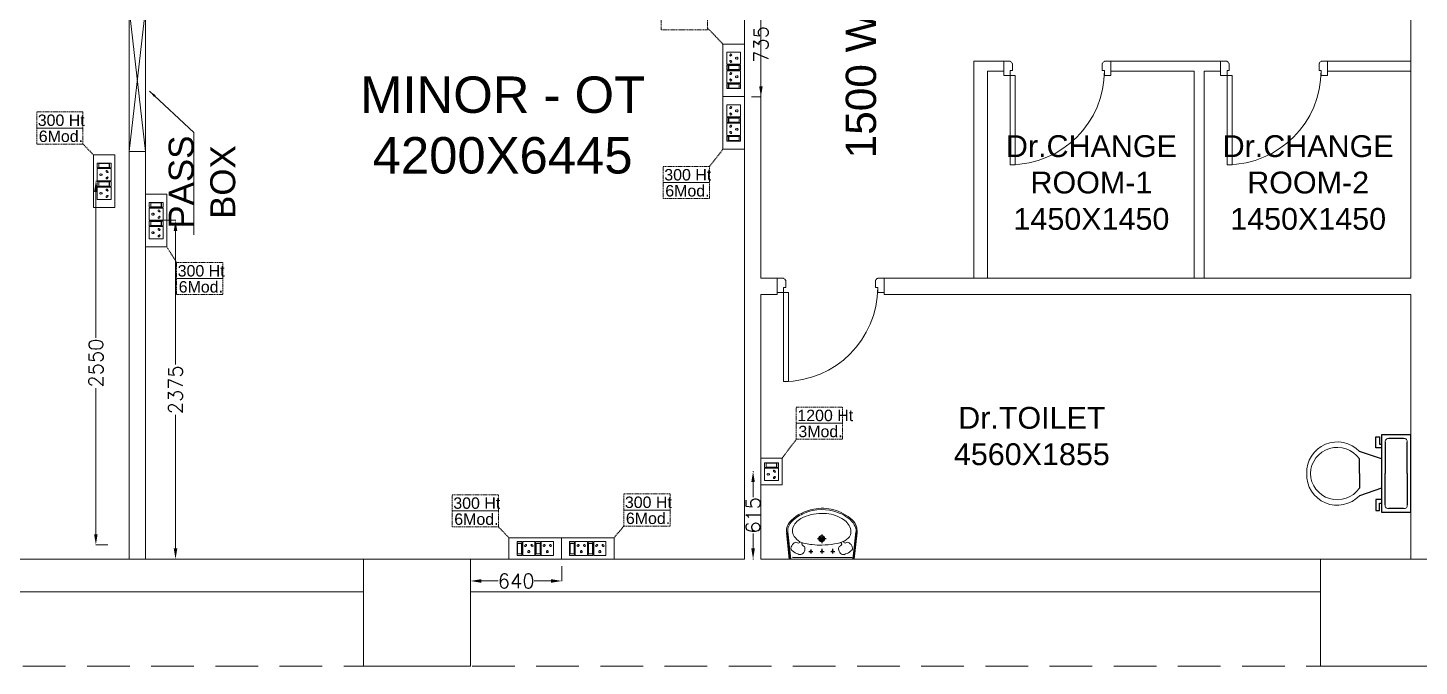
# Model space of a CAD drawing. Extents: x 3505867 to 4040009, y -660366 to -590408.
# Drawn here: x 3616002 to 3625760, y -613703 to -609229 of the extents above; entities that cross this region are included whole.
import ezdxf
from ezdxf.enums import TextEntityAlignment as Align

# ---------------------------------------------------------------- set-up
doc = ezdxf.new("R2010")
doc.units = 0
doc.header["$LTSCALE"] = 6
doc.header["$MEASUREMENT"] = 0
for name, pattern in [('1', [0]), ('DASHED2', [0.375, 0.25, -0.125]), ('HIDDEN', [0.375, 0.25, -0.125])]:
    doc.linetypes.add(name, pattern=pattern)
doc.layers.get('0').update_dxf_attribs({"linetype": 'CONTINUOUS', "lineweight": 0})
doc.layers.get('Defpoints').update_dxf_attribs({"linetype": 'CONTINUOUS', "lineweight": 0})
doc.layers.add('CFT_LOOPING', color=7, linetype='1', lineweight=0, true_color=0xd6d600)
for name, color, linetype, lineweight in [('Chajja', 7, 'CONTINUOUS', 0), ('COL', 5, 'CONTINUOUS', 0), ('DIM', 7, 'CONTINUOUS', 0), ('DOOR', 44, 'CONTINUOUS', 0), ('ELE-1 NO 6-16A RAW POWER SOCKET', 1, 'CONTINUOUS', 0), ('ELE-CABLE TRAY', 31, 'CONTINUOUS', 0), ('ELE. 2N0S OF 6-16 UPS SOCKETS', 191, 'CONTINUOUS', 0), ('TEXT', 5, 'CONTINUOUS', 0), ('WALL', 10, 'CONTINUOUS', 0), ('WIN', 151, 'CONTINUOUS', 0)]:
    doc.layers.add(name, color=color, linetype=linetype, lineweight=lineweight)
doc.styles.add('ARIAL', font='arial.ttf')
doc.styles.add('ROMANS', font='romans.shx')
doc.styles.get("Standard").update_dxf_attribs({"font": 'SIMPLEX'})
doc.dimstyles.new('AEPL1', dxfattribs={"dimtxt": 100, "dimasz": 75, "dimexe": 1.25, "dimexo": 50, "dimtad": 0, "dimdec": 0, "dimtxsty": 'ROMANS', "dimcen": 2.5, "dimclrd": 7, "dimclre": 7, "dimadec": 0, "dimazin": 0, "dimtfac": 1, "dimtdec": 0, "dimtmove": 0, "dimatfit": 3, "dimfxl": 1, "dimlwd": 0, "dimlwe": 0, "dimarcsym": 0})
doc.dimstyles.new('TEXT', dxfattribs={"dimscale": 0, "dimtxt": 500, "dimasz": 100, "dimexe": 75, "dimexo": 100, "dimgap": 50, "dimtad": 0, "dimdec": 0, "dimzin": 0, "dimdsep": 46, "dimtxsty": 'ARIAL', "dimblk": 'OBLIQUE', "dimcen": 0.09, "dimdle": 100, "dimclrd": 256, "dimclre": 256, "dimclrt": 6, "dimadec": 0, "dimazin": 0, "dimtfac": 1, "dimtdec": 0, "dimtofl": 0, "dimtmove": 2, "dimatfit": 3, "dimfxl": 1, "dimfrac": 2, "dimtolj": 1, "dimtzin": 0, "dimarcsym": 0})

# ---------------------------------------------------------------- blocks, each defined once
blk = doc.blocks.new('_Oblique')
at = {"color": 0, "linetype": 'ByBlock', "lineweight": -2}
blk.add_line((-0.5, -0.5), (0.5, 0.5), dxfattribs=at)
blk = doc.blocks.new('750')
at = {"layer": 'DOOR'}
for p, q in [((-50, 705), (-47.5, 705)), ((-35, 690), (-35, 692.5)), ((-50, 45), (-47.5, 45)), ((-35, 60), (-35, 57.5)), ((50, 45), (50, 80)), ((50, 80), (675, 80)), ((50, 45), (675, 45)), ((675, 45), (675, 80))]:
    blk.add_line(p, q, dxfattribs=at)
for points in [[(15, 690), (15, 705), (50, 705), (50, 750), (-50, 750), (-50, 705)], [(-35, 690), (15, 690)], [(15, 60), (15, 45), (50, 45), (50, 0), (-50, 0), (-50, 45)], [(-35, 60), (15, 60)]]:
    blk.add_lwpolyline(points, dxfattribs=at)
for centre, start, end in [((-35, 705), 180, 270), ((-35, 45), 90, 180)]:
    blk.add_arc(centre, 12.5, start, end, dxfattribs=at)
at = {"layer": 'DOOR', "color": 145}
blk.add_arc((15, 45), 660, 0, 90, dxfattribs=at)
blk = doc.blocks.new('rhej')
at = {"color": 8, "lineweight": 25}
for p, q in [((271.6, 188.9), (271.6, 266.4)), ((271.6, 266.4), (297.5, 266.4)), ((297.5, 266.4), (297.5, 214.7)), ((297.5, 214.7), (310.4, 214.7)), ((310.4, 279.4), (310.4, -263.7)), ((517.3, 279.4), (310.4, 279.4)), ((336.3, 227.7), (336.3, 7.8)), ((465.6, 253.5), (362.2, 253.5)), ((491.5, 7.8), (491.5, 227.7)), ((517.3, 7.8), (517.3, 279.4)), ((310.4, 111.3), (155.3, 163)), ((155.3, 7.8), (155.3, 111.3)), ((310.4, 188.9), (271.6, 188.9)), ((155.3, 7.8), (155.3, -95.6)), ((336.3, -212), (336.3, 7.8)), ((491.5, 7.8), (491.5, -212)), ((517.3, -263.7), (517.3, 7.8)), ((310.4, -95.6), (155.3, -147.3)), ((271.6, -173.2), (271.6, -250.8)), ((310.4, -173.2), (271.6, -173.2)), ((271.6, -250.8), (297.5, -250.8)), ((297.5, -250.8), (297.5, -199.1)), ((297.5, -199.1), (310.4, -199.1)), ((310.4, -263.7), (517.3, -263.7)), ((465.6, -237.9), (362.2, -237.9))]:
    blk.add_line(p, q, dxfattribs=at)
at = {"color": 8, "extrusion": (0, 0, -1)}
for centre, major_axis, start_param, end_param in [((0, 15.7), (151.4, -151.4), 2.319632, 4.738539), ((0.9, 2.3), (-133.6, -133.6), 0.814663, 3.31238), ((358.9, 230.9), (-16.2, -16.2), 0.643501, 2.498091), ((468.8, 230.9), (16.2, -16.2), 3.785094, 5.639684), ((0, 0), (-151.4, -151.4), 4.686239, 7.105146), ((0.9, 13.4), (-133.6, -133.6), 4.541602, 7.039318), ((358.9, -215.2), (-16.2, -16.2), -0.927295, 0.927295), ((468.8, -215.2), (16.2, -16.2), 5.35589, 7.21048)]:
    blk.add_ellipse(centre, major_axis=major_axis, ratio=1, start_param=start_param, end_param=end_param, dxfattribs=at)
blk = doc.blocks.new('u46')
at = {"color": 8, "lineweight": 25}
for p, q in [((-10.2, 228.4), (174.5, 249.1)), ((-10.2, 220.4), (181.2, 241.9)), ((-0.6, -208.9), (0.6, 208.9)), ((56.5, 80.8), (29.2, 80.8)), ((61.7, 1.6), (29.2, 1.6)), ((44.2, 92.9), (44.2, 66.7)), ((44.2, 13.7), (44.2, -12.6)), ((163.2, 3), (101.8, 3)), ((133.1, -27.2), (133.1, 33.1)), ((61.7, -73.2), (29.2, -73.2)), ((44.2, -61.1), (44.2, -87.4)), ((-10.2, -216.1), (181.2, -237.6)), ((-10.2, -224.1), (174.5, -244.8))]:
    blk.add_line(p, q, dxfattribs=at)
at = {"color": 8, "extrusion": (0, 0, -1)}
for centre, major_axis, start_param, end_param in [((144.8, 128.2), (1.1, 126.1), -1.238036, -0.892193), ((65.8, 198.9), (0, 20.7), -1.101507, 0.481509), ((57.5, 163.3), (-0.3, 56.9), 0.324902, 0.965135), ((208, 103.4), (0, 109.8), -1.431017, -0.436146), ((90.3, 184.5), (0, 17.9), 0.880684, 2.260744), ((189.6, 137.7), (0, 70.9), -0.405199, 0.56573), ((187.7, 150.5), (0, 99.5), -0.132539, 0.848731), ((185.8, 147.6), (0.1, 94.4), -0.049658, 0.838116), ((153.9, 79), (-0.2, 139.7), 0.557563, 1.193786), ((57.3, 20.1), (0, 275.4), 0.806541, 1.180915), ((49.5, 13.5), (-0.1, 293.9), 0.809856, 1.41441), ((56, 154.5), (0, 34), 4.33982, 5.202657), ((64.6, 170.4), (0.3, 49.2), 3.359735, 4.09512), ((62.5, 153), (0, 31.9), 2.620328, 3.422401), ((104.1, 117.8), (-0.2, 26.8), -1.278641, -0.487266), ((96.3, 135.9), (0, 7.39), -0.727724, 1.373337), ((387.1, 47.9), (-0.3, 296.4), -1.495794, -1.328336), ((110.3, 167.2), (-6.08, 6.08), 4.867594, 6.265028), ((110.5, 165), (5.47, 5.47), 2.097053, 3.541809), ((13.1, 6.8), (0, 297.5), 1.141495, 1.637774), ((35, 2.5), (0, 302.7), 1.155365, 1.952189), ((44.2, 80.8), (0.02, 6.43), 3.139035, 9.42222), ((44.2, 1.6), (0.08, 6.43), 3.12883, 9.412015), ((820.2, -1), (0.1, 732.1), -1.56667, -1.474079), ((888.1, 36.7), (0.8, 800.7), 4.558159, 4.668067), ((133.1, 3), (0, 21.6), 3.141254, 9.424439), ((133.1, 3), (-0.1, 15.5), 3.145308, 9.428493), ((133.1, 3), (0, 10.9), 3.142047372431534, 9.42523267961112), ((72.5, -1.7), (-0.1, 274.2), 1.346594, 1.865175), ((44.2, -73.2), (0.02, 6.43), 3.139035, 9.42222), ((263.1, -73.7), (0.1, 166.8), 4.181112, 4.641559), ((56.1, -13.3), (0.2, 287), 1.808981, 2.322804), ((62.5, -10.9), (0, 247.5), 1.579809, 2.112792), ((56, -148.1), (0, 34), 4.222121, 5.084958), ((64.6, -163.9), (0.1, 49.2), -0.960797, -0.225412), ((144.8, -121.8), (-0.3, 126.1), 4.027191, 4.373034), ((62.5, -146.6), (-0.1, 31.9), -0.276767, 0.525307), ((57.5, -156.9), (0.3, 56.9), 2.176458, 2.816691), ((104.1, -111.4), (0.2, 26.8), 3.628858, 4.420234), ((96.6, -128.2), (-0.03, 8.55), 1.455188, 3.796569), ((110.3, -160.8), (-6.08, 6.08), 4.730546, 6.12798), ((111.3, -159.3), (6.17, 6.17), 4.354779, 6.027124), ((90.3, -178.1), (0, 17.9), 0.880848, 2.260908), ((192.6, -126.1), (0, 80.1), 3.554495, 4.299548), ((163.1, -79.8), (0.2, 126), 2.054055, 2.802751), ((171.7, -117.2), (-0.1, 123.1), 2.127435, 2.640092), ((124.5, -51.6), (-0.2, 200.3), 1.868215, 2.281789), ((65.8, -192.5), (0, 20.7), 2.661884, 4.2449), ((181.2, -107), (0, 94.7), 2.890537, 3.362984), ((184.7, -162.2), (-0.1, 83.2), 2.850118, 3.264751), ((188.2, -159.7), (0, 78.1), 2.562376, 3.231693), ((187.2, -138.1), (-0.1, 106), 2.310552, 2.942572)]:
    blk.add_ellipse(centre, major_axis=major_axis, ratio=1, start_param=start_param, end_param=end_param, dxfattribs=at)
blk = doc.blocks.new('6-16A RAW POWER SOCKET 3M')
at = {"layer": 'ELE-1 NO 6-16A RAW POWER SOCKET', "lineweight": 0}
for p, q in [((0, 57.9), (72.3, 57.9)), ((0, 57.9), (72.3, 57.9)), ((0, 32.7), (0, 57.9)), ((0, 57.9), (0, 32.7)), ((72.3, 32.7), (0, 32.7)), ((0, 28.5), (0, -34.8)), ((72.3, 28.5), (0, 28.5)), ((7.9, 55.8), (64.4, 55.8)), ((7.9, 34.8), (7.9, 55.8)), ((64.4, 34.8), (7.9, 34.8)), ((61.9, 55.8), (61.9, 34.8)), ((64.4, 55.8), (64.4, 34.8)), ((72.3, 57.9), (72.3, 32.7)), ((72.3, -34.8), (72.3, 28.5)), ((0, -34.8), (72.3, -34.8))]:
    blk.add_line(p, q, dxfattribs=at)
blk.add_lwpolyline([(92, 82.1), (92, -57.5), (-19.7, -57.5), (-19.7, 82.1)], close=True, dxfattribs=at)
for centre, radius, start, end in [((18.3, -3.1), 4.93, 37.15837, 322.84163), ((23.3, -3.1), 3.14, 251.40312, 108.59688), ((50.3, 14.9), 4.24, 357.48997, 264.73109), ((53.2, 11.6), 3.43, 194.90486, 67.31619), ((50.3, -21.2), 4.24, 95.26891, 2.51003), ((53.2, -17.8), 3.43, 292.68381, 165.09514)]:
    blk.add_arc(centre, radius, start, end, dxfattribs=at)
blk = doc.blocks.new('6MODULE-UPS')
at = {"layer": 'ELE. 2N0S OF 6-16 UPS SOCKETS', "color": 223, "lineweight": 0}
for p, q in [((-5.7, 91.9), (-5.7, 19.7)), ((-5.7, 91.9), (-5.7, 19.7)), ((19.4, 91.9), (-5.7, 91.9)), ((-5.7, 91.9), (19.4, 91.9)), ((-3.6, 84), (-3.6, 27.6)), ((17.3, 84), (-3.6, 84)), ((17.3, 27.6), (17.3, 84)), ((19.4, 19.7), (19.4, 91.9)), ((23.6, 91.9), (86.9, 91.9)), ((23.6, 19.7), (23.6, 91.9)), ((86.9, 91.9), (86.9, 19.7)), ((91.1, 91.9), (91.1, 19.7)), ((91.1, 91.9), (91.1, 19.7)), ((116.2, 91.9), (91.1, 91.9)), ((91.1, 91.9), (116.2, 91.9)), ((93.2, 84), (93.2, 27.6)), ((114.1, 84), (93.2, 84)), ((114.1, 27.6), (114.1, 84)), ((116.2, 19.7), (116.2, 91.9)), ((120.4, 19.7), (120.4, 91.9)), ((120.4, 91.9), (183.6, 91.9)), ((183.6, 91.9), (183.6, 19.7)), ((-5.7, 19.7), (19.4, 19.7)), ((-3.6, 30.1), (17.3, 30.1)), ((-3.6, 27.6), (17.3, 27.6)), ((86.9, 19.7), (23.6, 19.7)), ((91.1, 19.7), (116.2, 19.7)), ((93.2, 30.1), (114.1, 30.1)), ((93.2, 27.6), (114.1, 27.6)), ((183.6, 19.7), (120.4, 19.7))]:
    blk.add_line(p, q, dxfattribs=at)
blk.add_lwpolyline([(-48.1, 0), (226, 0), (226, 111.6), (-48.1, 111.6)], close=True, dxfattribs=at)
for centre, radius, start, end in [((55.3, 73.6), 4.92, 307.15837, 232.84163), ((152, 73.6), 4.92, 307.15837, 232.84163), ((37.2, 41.7), 4.24, 5.26891, 272.51003), ((40.6, 38.8), 3.42, 202.68381, 75.09514), ((55.3, 68.7), 3.14, 161.40312, 18.59688), ((69.9, 38.8), 3.42, 104.90486, 337.31619), ((73.3, 41.7), 4.24, 267.48997, 174.73109), ((134, 41.7), 4.24, 5.26891, 272.51003), ((137.3, 38.8), 3.42, 202.68381, 75.09514), ((152, 68.7), 3.14, 161.40312, 18.59688), ((166.7, 38.8), 3.42, 104.90486, 337.31619), ((170, 41.7), 4.24, 267.48997, 174.73109)]:
    blk.add_arc(centre, radius, start, end, dxfattribs=at)
blk = doc.blocks.new('*D334')
at = {"layer": 'Defpoints', "color": 0, "linetype": 'ByBlock', "transparency": 16777216}
for p in [(3621142.2, -612338.2), (3621088.5, -612953.2), (3621142.2, -612953.2)]:
    blk.add_point(p, dxfattribs=at)
at = {"layer": 'ELE-CABLE TRAY', "color": 7, "linetype": 'ByBlock', "lineweight": 0, "transparency": 16777216}
for p, q in [((3621092.2, -612338.2), (3621087.2, -612338.2)), ((3621088.5, -612413.2), (3621088.5, -612518.9)), ((3621088.5, -612878.2), (3621088.5, -612772.5)), ((3621092.2, -612953.2), (3621087.2, -612953.2))]:
    blk.add_line(p, q, dxfattribs=at)
at = {"layer": 'ELE-CABLE TRAY', "color": 7, "linetype": 'ByBlock', "transparency": 16777216}
for points in [[(3621101, -612413.2), (3621076, -612413.2), (3621088.5, -612338.2)], [(3621076, -612878.2), (3621101, -612878.2), (3621088.5, -612953.2)]]:
    blk.add_solid(points, dxfattribs=at)
at = {"layer": 'ELE-CABLE TRAY', "color": 0, "linetype": 'ByBlock', "transparency": 16777216, "insert": (3621088.5, -612645.7), "char_height": 100, "attachment_point": 5, "rotation": 90, "style": 'ROMANS'}
blk.add_mtext('615', dxfattribs=at)
blk = doc.blocks.new('*D335')
at = {"layer": 'Defpoints', "color": 0, "linetype": 'ByBlock', "transparency": 16777216}
for p in [(3619107.2, -612953.2), (3619746.9, -612953.2), (3619746.9, -613106.2)]:
    blk.add_point(p, dxfattribs=at)
at = {"layer": 'ELE-CABLE TRAY', "color": 7, "linetype": 'ByBlock', "lineweight": 0, "transparency": 16777216}
for p, q in [((3619107.2, -613003.2), (3619107.2, -613107.4)), ((3619746.9, -613003.2), (3619746.9, -613107.4)), ((3619182.2, -613106.2), (3619300.2, -613106.2)), ((3619671.9, -613106.2), (3619553.8, -613106.2))]:
    blk.add_line(p, q, dxfattribs=at)
at = {"layer": 'ELE-CABLE TRAY', "color": 7, "linetype": 'ByBlock', "transparency": 16777216}
for points in [[(3619182.2, -613093.7), (3619182.2, -613118.7), (3619107.2, -613106.2)], [(3619671.9, -613118.7), (3619671.9, -613093.7), (3619746.9, -613106.2)]]:
    blk.add_solid(points, dxfattribs=at)
at = {"layer": 'ELE-CABLE TRAY', "color": 0, "linetype": 'ByBlock', "transparency": 16777216, "insert": (3619427, -613106.2), "char_height": 100, "attachment_point": 5, "style": 'ROMANS'}
blk.add_mtext('640', dxfattribs=at)
blk = doc.blocks.new('*D337')
at = {"layer": 'Defpoints', "color": 0, "linetype": 'ByBlock', "transparency": 16777216}
for p in [(3621027.2, -608977.4), (3621027.2, -609712.7), (3621143.4, -609712.7)]:
    blk.add_point(p, dxfattribs=at)
at = {"layer": 'ELE-CABLE TRAY', "color": 7, "linetype": 'ByBlock', "lineweight": 0, "transparency": 16777216}
for p, q in [((3621077.2, -608977.4), (3621144.7, -608977.4)), ((3621143.4, -609052.4), (3621143.4, -609215.9)), ((3621143.4, -609637.7), (3621143.4, -609474.2)), ((3621077.2, -609712.7), (3621144.7, -609712.7))]:
    blk.add_line(p, q, dxfattribs=at)
at = {"layer": 'ELE-CABLE TRAY', "color": 7, "linetype": 'ByBlock', "transparency": 16777216}
for points in [[(3621155.9, -609052.4), (3621130.9, -609052.4), (3621143.4, -608977.4)], [(3621130.9, -609637.7), (3621155.9, -609637.7), (3621143.4, -609712.7)]]:
    blk.add_solid(points, dxfattribs=at)
at = {"layer": 'ELE-CABLE TRAY', "color": 0, "linetype": 'ByBlock', "transparency": 16777216, "insert": (3621143.4, -609345), "char_height": 100, "attachment_point": 5, "rotation": 90, "style": 'ROMANS'}
blk.add_mtext('735', dxfattribs=at)
blk = doc.blocks.new('*D338')
at = {"layer": 'Defpoints', "color": 0, "linetype": 'ByBlock', "transparency": 16777216}
for p in [(3616827.2, -610578), (3616827.2, -612953.2), (3617037.9, -612953.2)]:
    blk.add_point(p, dxfattribs=at)
at = {"layer": 'ELE-CABLE TRAY', "color": 7, "linetype": 'ByBlock', "lineweight": 0, "transparency": 16777216}
for p, q in [((3616877.2, -610578), (3617039.2, -610578)), ((3617037.9, -610653), (3617037.9, -611588.8)), ((3617037.9, -612878.2), (3617037.9, -611942.4)), ((3616877.2, -612953.2), (3617039.2, -612953.2))]:
    blk.add_line(p, q, dxfattribs=at)
at = {"layer": 'ELE-CABLE TRAY', "color": 7, "linetype": 'ByBlock', "transparency": 16777216}
for points in [[(3617050.4, -610653), (3617025.4, -610653), (3617037.9, -610578)], [(3617025.4, -612878.2), (3617050.4, -612878.2), (3617037.9, -612953.2)]]:
    blk.add_solid(points, dxfattribs=at)
at = {"layer": 'ELE-CABLE TRAY', "color": 0, "linetype": 'ByBlock', "transparency": 16777216, "insert": (3617037.9, -611765.6), "char_height": 100, "attachment_point": 5, "rotation": 90, "style": 'ROMANS'}
blk.add_mtext('2375', dxfattribs=at)
blk = doc.blocks.new('*D342')
at = {"layer": 'Defpoints', "color": 0, "linetype": 'ByBlock', "transparency": 16777216}
for p in [(3616612.2, -610303.7), (3616479.4, -612853.2), (3616612.2, -612853.2)]:
    blk.add_point(p, dxfattribs=at)
at = {"layer": 'ELE-CABLE TRAY', "color": 7, "linetype": 'ByBlock', "lineweight": 0, "transparency": 16777216}
for p, q in [((3616562.2, -610303.7), (3616478.1, -610303.7)), ((3616479.4, -610378.7), (3616479.4, -611401.6)), ((3616479.4, -612778.2), (3616479.4, -611755.3)), ((3616562.2, -612853.2), (3616478.1, -612853.2))]:
    blk.add_line(p, q, dxfattribs=at)
at = {"layer": 'ELE-CABLE TRAY', "color": 7, "linetype": 'ByBlock', "transparency": 16777216}
for points in [[(3616491.9, -610378.7), (3616466.9, -610378.7), (3616479.4, -610303.7)], [(3616466.9, -612778.2), (3616491.9, -612778.2), (3616479.4, -612853.2)]]:
    blk.add_solid(points, dxfattribs=at)
at = {"layer": 'ELE-CABLE TRAY', "color": 0, "linetype": 'ByBlock', "transparency": 16777216, "insert": (3616479.4, -611578.5), "char_height": 100, "attachment_point": 5, "rotation": 90, "style": 'ROMANS'}
blk.add_mtext('2550', dxfattribs=at)
blk = doc.blocks.new('CIVIL IVF')
at = {"layer": 'Chajja', "color": 8, "linetype": 'HIDDEN', "ltscale": 200}
blk.add_line((-33055, 235.2), (-10540, 235.2), dxfattribs=at)
at = {"layer": 'COL', "color": 8}
for points in [[(-23015, 985.2), (-22265, 985.2), (-22265, 235.2), (-23015, 235.2)], [(-15555, 985.2), (-16305, 985.2), (-16305, 235.2), (-15555, 235.2)]]:
    blk.add_lwpolyline(points, close=True, dxfattribs=at)
at = {"layer": 'WALL', "color": 8, "linetype": 'ByBlock'}
for p, q in [((-20230, 7660.2), (-20230, 2955.2)), ((-20345, 7430.2), (-20345, 985.2)), ((-15670, 6910.2), (-15670, 2955.2)), ((-18525, 4475.2), (-18735, 4475.2)), ((-18735, 4475.2), (-18735, 2955.2)), ((-18525, 4405.2), (-18640, 4405.2)), ((-18640, 4405.2), (-18640, 2955.2)), ((-18525, 4405.2), (-18525, 4475.2)), ((-17005, 4475.2), (-17775, 4475.2)), ((-17775, 4405.2), (-17775, 4475.2)), ((-17190, 4405.2), (-17775, 4405.2)), ((-17190, 4405.2), (-17190, 2955.2)), ((-17120, 4405.2), (-17120, 2955.2)), ((-17005, 4405.2), (-17120, 4405.2)), ((-17005, 4405.2), (-17005, 4475.2)), ((-15670, 4475.2), (-16255, 4475.2)), ((-16255, 4405.2), (-16255, 4475.2)), ((-15670, 4405.2), (-16255, 4405.2)), ((-24660, 3842.7), (-24660, 985.2)), ((-24545, 3842.7), (-24545, 985.2)), ((-20115, 2955.2), (-20230, 2955.2)), ((-20115, 2955.2), (-20115, 2840.2)), ((-15670, 2955.2), (-19365, 2955.2)), ((-19365, 2955.2), (-19365, 2840.2)), ((-20230, 2840.2), (-20230, 985.2)), ((-20115, 2840.2), (-20230, 2840.2)), ((-15670, 2840.2), (-19365, 2840.2)), ((-15670, 2840.2), (-15670, 985.2)), ((-28190, 985.2), (-23015, 985.2)), ((-22265, 985.2), (-20345, 985.2)), ((-20230, 985.2), (-16305, 985.2)), ((-28190, 755.2), (-23015, 755.2)), ((-22265, 755.2), (-16305, 755.2))]:
    blk.add_line(p, q, dxfattribs=at)
at = {"layer": 'WALL', "color": 8, "lineweight": 0}
blk.add_line((-16190, 985.2), (-15935, 985.2), dxfattribs=at)
at = {"layer": 'WIN', "color": 8, "linetype": 'Continuous'}
for p, q in [((-24545, 3842.7), (-24660, 4842.7)), ((-24660, 3842.7), (-24545, 4842.7))]:
    blk.add_line(p, q, dxfattribs=at)
blk.add_lwpolyline([(-24660, 3842.7), (-24545, 3842.7), (-24545, 4842.7), (-24660, 4842.7)], close=True, dxfattribs=at)
at = {"layer": 'DOOR', "color": 8, "rotation": 270}
for p in [(-18525, 4425.2), (-17005, 4425.2), (-20115, 2905.2)]:
    blk.add_blockref('750', p, dxfattribs=at)
at = {"layer": 'WALL', "color": 8, "linetype": 'ByBlock'}
blk.add_blockref('rhej', (-16187.3, 1577.3), dxfattribs=at)
at = {"layer": 'WALL', "color": 8, "linetype": 'ByBlock', "rotation": 90}
blk.add_blockref('u46', (-19799, 995.4), dxfattribs=at)
at = {"layer": 'DIM', "color": 8, "style": 'ARIAL'}
blk.add_text('1500 WIDE CORRIDOR', height=212.5, rotation=90, dxfattribs=at).set_placement((-19357.7, 5403), align=Align.BOTTOM_CENTER)
at = {"layer": 'DIM', "color": 8, "attachment_point": 5, "style": 'ARIAL'}
for s, insert, char_height, width in [('MINOR - OT\\P4200X6445', (-22040.4, 4026.8, -101230.8), 255, 2454.158), ('Dr.CHANGE\\PROOM-1\\P1450X1450', (-17911, 3624.2), 153, 1198.956), ('Dr.CHANGE\\PROOM-2\\P1450X1450', (-16391.1, 3624.2), 153, 1198.956), ('Dr.TOILET\\P4560X1855', (-18328.8, 1847.2), 153, 1198.956)]:
    blk.add_mtext(s, dxfattribs=dict(at, insert=insert, char_height=char_height, width=width))
at = {"layer": 'DIM', "color": 8, "linetype": 'Continuous', "insert": (-24147.6, 3628.3), "char_height": 175, "width": 1149.25, "attachment_point": 5, "rotation": 90, "style": 'ARIAL'}
blk.add_mtext('PASS BOX', dxfattribs=at)
at = {"layer": 'WIN', "color": 8, "linetype": 'Continuous'}
blk.add_leader([(-24516.3, 4265.3), (-24204.8, 3976.8), (-24204.8, 3259)], dimstyle='TEXT', override={"dimscale": 1, "dimtxt": 200, "dimasz": 50, "dimfxl": 0.18}, dxfattribs=at)

msp = doc.modelspace()

# ---------------------------------------------------------------- linework, layer by layer
at = {"layer": 'CFT_LOOPING', "color": 7, "linetype": 'DASHED2', "ltscale": 5}
for p, q in [((3620768, -609229.1), (3620877.2, -609342.3)), ((3616389.1, -610043.4), (3616462.2, -610119.4)), ((3620783.1, -610200.5), (3620877.2, -610079.2)), ((3617045.8, -610873.8), (3616977.2, -610764.2)), ((3621391.6, -612112.6), (3621292.2, -612244.4)), ((3619303.3, -612727.2), (3619376.4, -612803.2)), ((3620181.9, -612721.3), (3620113.3, -612803.2))]:
    msp.add_line(p, q, dxfattribs=at)
for points in [[(3620443.2, -609129.3), (3620768, -609129.3), (3620768, -609241.8), (3620443.2, -609241.8)], [(3616064.3, -609818.4), (3616389.1, -609818.4), (3616389.1, -609930.9), (3616064.3, -609930.9)], [(3616064.3, -609930.9), (3616389.1, -609930.9), (3616389.1, -610043.4), (3616064.3, -610043.4)], [(3620458.3, -610200.5), (3620783.1, -610200.5), (3620783.1, -610313), (3620458.3, -610313)], [(3620458.3, -610313), (3620783.1, -610313), (3620783.1, -610425.5), (3620458.3, -610425.5)], [(3617045.8, -610873.8), (3617370.6, -610873.8), (3617370.6, -610986.3), (3617045.8, -610986.3)], [(3617045.8, -610986.3), (3617370.6, -610986.3), (3617370.6, -611098.8), (3617045.8, -611098.8)], [(3621391.6, -611887.6), (3621716.4, -611887.6), (3621716.4, -612000.1), (3621391.6, -612000.1)], [(3621391.6, -612000.1), (3621716.4, -612000.1), (3621716.4, -612112.6), (3621391.6, -612112.6)]]:
    msp.add_lwpolyline(points, close=True, dxfattribs=at)
at = {"layer": 'CFT_LOOPING', "color": 7, "linetype": 'DASHED2', "ltscale": 5, "elevation": 0}
for points in [[(3618978.5, -612502.2), (3619303.3, -612502.2), (3619303.3, -612614.7), (3618978.5, -612614.7)], [(3620181.9, -612496.3), (3620506.8, -612496.3), (3620506.8, -612608.8), (3620181.9, -612608.8)], [(3618978.5, -612614.7), (3619303.3, -612614.7), (3619303.3, -612727.2), (3618978.5, -612727.2)], [(3620181.9, -612608.8), (3620506.8, -612608.8), (3620506.8, -612721.3), (3620181.9, -612721.3)]]:
    msp.add_lwpolyline(points, close=True, dxfattribs=at)

# ---------------------------------------------------------------- block references
at = {"linetype": 'ByBlock'}
msp.add_blockref('CIVIL IVF', (3641372.2, -613938.4), dxfattribs=at)
at = {"layer": 'ELE-1 NO 6-16A RAW POWER SOCKET', "linetype": 'ByBlock', "xscale": 1.343246120226769, "yscale": 1.343246120226769, "zscale": 1.343246120226769, "rotation": 359.9999999999999}
msp.add_blockref('6-16A RAW POWER SOCKET 3M', (3621168.6, -612354.7), dxfattribs=at)
at = {"layer": 'ELE. 2N0S OF 6-16 UPS SOCKETS', "xscale": -1.344445831101533, "yscale": 1.344445831101533, "zscale": 1.344445831101533}
for p, rotation in [((3620877.2, -609646.1), 269.9999999999996), ((3620877.2, -610014.6), 269.9999999999996), ((3616612.2, -610184.1), 89.99999999999932), ((3616977.2, -610460.4), 89.99999999999939), ((3619441, -612803.2), 179.9999999999996), ((3619809.5, -612803.2), 179.9999999999996)]:
    msp.add_blockref('6MODULE-UPS', p, dxfattribs=dict(at, rotation=rotation))

# ---------------------------------------------------------------- texts
at = {"layer": 'TEXT', "color": 7, "char_height": 80, "attachment_point": 1}
for s, insert, width in [('\\A1;{\\fArial|b0|i0|c0|p34;300 Ht\\P}', (3616071.8, -609836.5), 8957.987), ('\\A1;{\\fArial|b0|i0|c0|p34;6Mod.\\P}', (3616078.8, -609949), 352.575), ('\\A1;{\\fArial|b0|i0|c0|p34;300 Ht\\P}', (3620465.7, -610218.6), 8957.987), ('\\A1;{\\fArial|b0|i0|c0|p34;6Mod.\\P}', (3620472.8, -610331.1), 352.575), ('\\A1;{\\fArial|b0|i0|c0|p34;300 Ht\\P}', (3617053.2, -610891.9), 8957.987), ('\\A1;{\\fArial|b0|i0|c0|p34;6Mod.\\P}', (3617060.2, -611004.4), 352.575), ('\\A1;{\\fArial|b0|i0|c0|p34;1200 Ht\\P}', (3621399, -611905.7), 8957.987), ('\\A1;{\\fArial|b0|i0|c0|p34;3Mod.\\P}', (3621406, -612018.2), 352.575), ('\\A1;{\\fArial|b0|i0|c0|p34;300 Ht\\P}', (3618986, -612520.3), 8957.987), ('\\A1;{\\fArial|b0|i0|c0|p34;300 Ht\\P}', (3620189.4, -612514.4), 8957.987), ('\\A1;{\\fArial|b0|i0|c0|p34;6Mod.\\P}', (3618993, -612632.8), 352.575), ('\\A1;{\\fArial|b0|i0|c0|p34;6Mod.\\P}', (3620196.4, -612626.9), 352.575)]:
    msp.add_mtext(s, dxfattribs=dict(at, insert=insert, width=width))

# ---------------------------------------------------------------- dimensions: what is measured, and where the dimension line sits
at = {"layer": 'ELE-CABLE TRAY', "color": 0, "linetype": 'ByBlock'}
for base, p1, p2, picture, middle in [((3621143.4, -609712.7), (3621027.2, -608977.4), (3621027.2, -609712.7), '*D337', (3621143.4, -609345)), ((3616479.3776, -612853.2467), (3616612.1855, -610303.676), (3616612.1855, -612853.2467), '*D342', (3616479.3776, -611578.4614)), ((3617037.9, -612953.2), (3616827.2, -610578), (3616827.2, -612953.2), '*D338', (3617037.9, -611765.6)), ((3621088.5, -612953.2), (3621142.2, -612338.2), (3621142.2, -612953.2), '*D334', (3621088.5, -612645.7))]:
    dim = msp.add_linear_dim(base=base, p1=p1, p2=p2, angle=90, dimstyle='AEPL1', dxfattribs=at)
    dim.commit()
    dim.dimension.update_dxf_attribs({"geometry": picture, "text_midpoint": middle})
dim = msp.add_linear_dim(base=(3619746.9, -613106.2), p1=(3619107.2, -612953.2), p2=(3619746.9, -612953.2), dimstyle='AEPL1', dxfattribs=at)
dim.commit()
dim.dimension.update_dxf_attribs({"geometry": '*D335', "text_midpoint": (3619427, -613106.2)})

doc.saveas('drawing.dxf')
